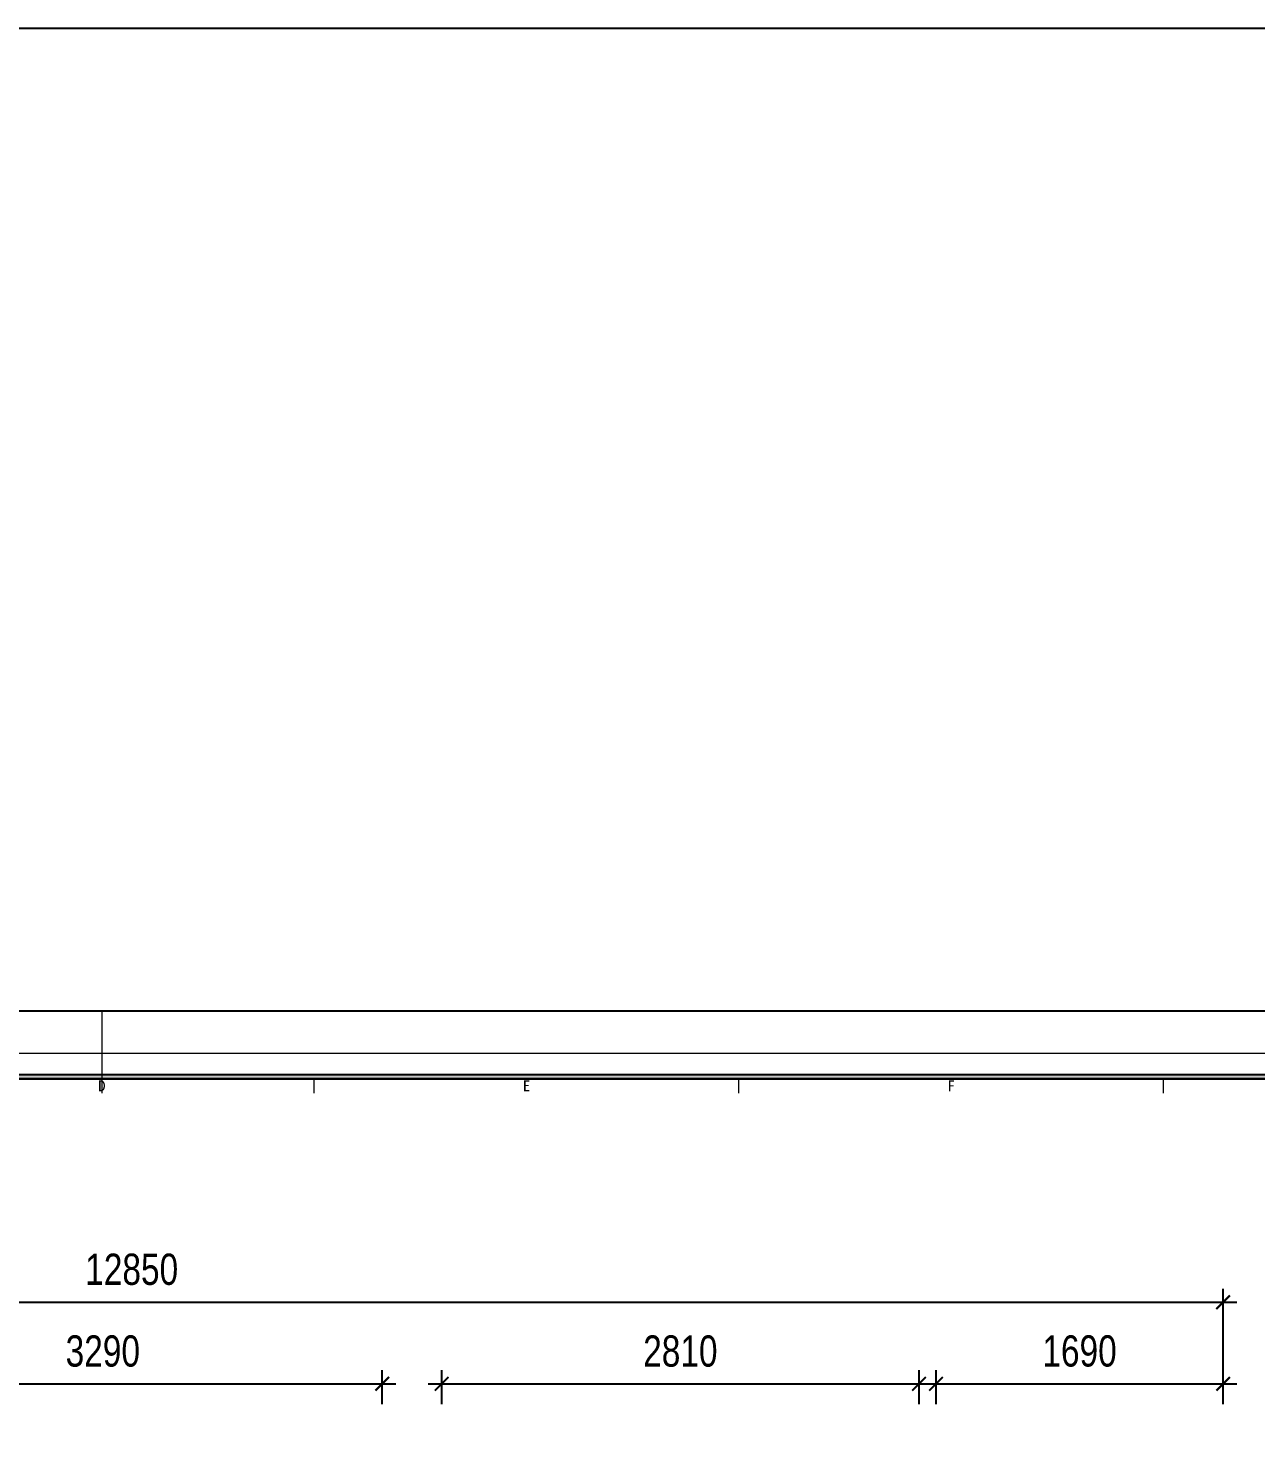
# Model space of a CAD drawing. Header units: millimetres. Extents: x -23568 to 99064, y -162914 to -58422.
# Drawn here: x 23442 to 30671, y -99571 to -91310 of the extents above; entities that cross this region are included whole.
import ezdxf
from ezdxf.enums import TextEntityAlignment as Align

# ---------------------------------------------------------------- set-up
doc = ezdxf.new("R2010")
doc.units = ezdxf.units.MM
doc.header["$LTSCALE"] = 0.01
doc.layers.add('05-3立面标注', color=2, linetype='Continuous')
doc.layers.add('W-图框', color=251, linetype='Continuous')
doc.styles.add('A2图框$0$WMF-黑体0', font='simhei.ttf')
doc.styles.add('英文字体', font='stylu.ttf', dxfattribs={"width": 0.8})
doc.dimstyles.new('t-60', dxfattribs={"dimscale": 80, "dimtxt": 2.3, "dimasz": 1, "dimexe": 1, "dimexo": 1, "dimgap": 0.5, "dimtad": 0, "dimdec": 0, "dimrnd": 5, "dimzin": 0, "dimdsep": 46, "dimtxsty": '英文字体', "dimblk": 'ARCHTICK', "dimcen": 0.09, "dimdle": 1, "dimclrd": 8, "dimclre": 8, "dimclrt": 2, "dimadec": 0, "dimazin": 0, "dimtfac": 1, "dimtdec": 0, "dimtix": 1, "dimtmove": 2, "dimatfit": 2, "dimldrblk": 'DOT', "dimfxl": 0, "dimtvp": 1, "dimtolj": 1, "dimtzin": 0, "dimarcsym": 0})

# ---------------------------------------------------------------- blocks, each defined once
blk = doc.blocks.new('_ArchTick')
at = {"color": 0, "linetype": 'ByBlock', "const_width": 0.15}
blk.add_lwpolyline([(-0.5, -0.5), (0.5, 0.5)], dxfattribs=at)
blk = doc.blocks.new('*D17')
at = {"color": 8, "lineweight": -2, "transparency": 16777216}
for p, q in [((22237.3, -99413.9), (22237.3, -99213.9)), ((25527.3, -99413.9), (25527.3, -99213.9)), ((22157.3, -99293.9), (25607.3, -99293.9))]:
    blk.add_line(p, q, dxfattribs=at)
at = {"layer": 'Defpoints', "color": 0, "transparency": 16777216}
for p in [(25527.3, -99293.9), (22237.3, -99493.9), (25527.3, -99493.9)]:
    blk.add_point(p, dxfattribs=at)
at = {"color": 8, "lineweight": -2, "transparency": 16777216, "xscale": 80, "yscale": 80, "zscale": 80, "rotation": 180}
blk.add_blockref('_ArchTick', (22237.3, -99293.9), dxfattribs=at)
at = {"color": 8, "lineweight": -2, "transparency": 16777216, "xscale": 80, "yscale": 80, "zscale": 80}
blk.add_blockref('_ArchTick', (25527.3, -99293.9), dxfattribs=at)
at = {"color": 2, "transparency": 16777216, "insert": (23882.3, -99101.9), "char_height": 184, "attachment_point": 5, "style": '英文字体'}
blk.add_mtext('\\A1;3290', dxfattribs=at)
blk = doc.blocks.new('_DOT')
at = {"color": 0, "linetype": 'ByBlock'}
blk.add_line((-0.5, 0), (-1, 0), dxfattribs=at)
at = {"color": 0, "linetype": 'ByBlock', "const_width": 0.5}
blk.add_lwpolyline([(-0.25, 0, 1), (0.25, 0, 1)], format="xyb", close=True, dxfattribs=at)
blk = doc.blocks.new('*D18')
at = {"color": 8, "lineweight": -2, "transparency": 16777216}
for p, q in [((25877.3, -99413.9), (25877.3, -99213.9)), ((28687.3, -99413.9), (28687.3, -99213.9)), ((25797.3, -99293.9), (28767.3, -99293.9))]:
    blk.add_line(p, q, dxfattribs=at)
at = {"layer": 'Defpoints', "color": 0, "transparency": 16777216}
for p in [(28687.3, -99293.9), (25877.3, -99493.9), (28687.3, -99493.9)]:
    blk.add_point(p, dxfattribs=at)
at = {"color": 8, "lineweight": -2, "transparency": 16777216, "xscale": 80, "yscale": 80, "zscale": 80, "rotation": 180}
blk.add_blockref('_ArchTick', (25877.3, -99293.9), dxfattribs=at)
at = {"color": 8, "lineweight": -2, "transparency": 16777216, "xscale": 80, "yscale": 80, "zscale": 80}
blk.add_blockref('_ArchTick', (28687.3, -99293.9), dxfattribs=at)
at = {"color": 2, "transparency": 16777216, "insert": (27282.3, -99102.2), "char_height": 184, "attachment_point": 5, "style": '英文字体'}
blk.add_mtext('\\A1;2810', dxfattribs=at)
blk = doc.blocks.new('*D19')
at = {"color": 8, "lineweight": -2, "transparency": 16777216}
for p, q in [((28787.3, -99413.9), (28787.3, -99213.9)), ((30477.3, -99413.9), (30477.3, -99213.9)), ((28707.3, -99293.9), (30557.3, -99293.9))]:
    blk.add_line(p, q, dxfattribs=at)
at = {"layer": 'Defpoints', "color": 0, "transparency": 16777216}
for p in [(30477.3, -99293.9), (28787.3, -99493.9), (30477.3, -99493.9)]:
    blk.add_point(p, dxfattribs=at)
at = {"color": 8, "lineweight": -2, "transparency": 16777216, "xscale": 80, "yscale": 80, "zscale": 80, "rotation": 180}
blk.add_blockref('_ArchTick', (28787.3, -99293.9), dxfattribs=at)
at = {"color": 8, "lineweight": -2, "transparency": 16777216, "xscale": 80, "yscale": 80, "zscale": 80}
blk.add_blockref('_ArchTick', (30477.3, -99293.9), dxfattribs=at)
at = {"color": 2, "transparency": 16777216, "insert": (29632.3, -99101.7), "char_height": 184, "attachment_point": 5, "style": '英文字体'}
blk.add_mtext('\\A1;1690', dxfattribs=at)
blk = doc.blocks.new('*D34')
at = {"color": 8, "lineweight": -2, "transparency": 16777216}
for p, q in [((17627.3, -99213.9), (17627.3, -98733.9)), ((30477.3, -99213.9), (30477.3, -98733.9)), ((17547.3, -98813.9), (30557.3, -98813.9))]:
    blk.add_line(p, q, dxfattribs=at)
at = {"layer": 'Defpoints', "color": 0, "transparency": 16777216}
for p in [(30477.3, -98813.9), (17627.3, -99293.9), (30477.3, -99293.9)]:
    blk.add_point(p, dxfattribs=at)
at = {"color": 8, "lineweight": -2, "transparency": 16777216, "xscale": 80, "yscale": 80, "zscale": 80, "rotation": 180}
blk.add_blockref('_ArchTick', (17627.3, -98813.9), dxfattribs=at)
at = {"color": 8, "lineweight": -2, "transparency": 16777216, "xscale": 80, "yscale": 80, "zscale": 80}
blk.add_blockref('_ArchTick', (30477.3, -98813.9), dxfattribs=at)
at = {"color": 2, "transparency": 16777216, "insert": (24052.3, -98620.6), "char_height": 184, "attachment_point": 5, "style": '英文字体'}
blk.add_mtext('\\A1;12850', dxfattribs=at)
blk = doc.blocks.new('ET634563464')
at = {"layer": 'W-图框', "linetype": 'ByBlock'}
h = blk.add_hatch(color=153, dxfattribs=at)
h.paths.add_polyline_path([(85815.6, 34916.5), (107555.1, 34916.5), (107555.1, 19318.8), (85815.6, 19318.8)])
h.paths.add_polyline_path([(85843.2, 34888.8), (107527.5, 34888.8), (107527.5, 19346.4), (85843.2, 19346.4)], flags=16)
at = {"layer": 'W-图框', "color": 2, "lineweight": 0}
for p, q in [((95563.4, 35331.4), (95563.4, 34794.9)), ((96946.3, 34794.9), (96946.3, 34888.8)), ((99712.1, 34794.9), (99712.1, 34888.8)), ((102478, 34794.9), (102478, 34888.8))]:
    blk.add_line(p, q, dxfattribs=at)
at = {"layer": 'W-图框', "color": 151, "linetype": 'ByBlock'}
blk.add_lwpolyline([(84736.9, 35331.4), (107970, 35331.4), (107970, 18903.9), (84736.9, 18903.9)], close=True, dxfattribs=at)
at = {"layer": 'W-图框', "color": 2, "lineweight": 0}
blk.add_lwpolyline([(85013.5, 35054.8), (107693.4, 35054.8), (107693.4, 19180.5), (85013.5, 19180.5)], close=True, dxfattribs=at)
at = {"layer": 'W-图框', "color": 153, "linetype": 'ByBlock'}
for points in [[(85815.6, 34916.5), (107555.1, 34916.5), (107555.1, 19318.8), (85815.6, 19318.8)], [(85843.2, 34888.8), (85843.2, 19346.4), (105314.8, 19346.4), (105314.8, 34888.8)], [(85843.2, 34888.8), (107527.5, 34888.8), (107527.5, 19346.4), (85843.2, 19346.4)]]:
    blk.add_lwpolyline(points, close=True, dxfattribs=at)
at = {"layer": 'W-图框', "color": 2, "lineweight": 0, "style": 'A2图框$0$WMF-黑体0'}
for s, p in [('D', (95563.4, 34842.8)), ('E', (98329.2, 34842.8)), ('F', (101095.1, 34842.8))]:
    blk.add_text(s, height=70.4, dxfattribs=at).set_placement(p, align=Align.MIDDLE)

msp = doc.modelspace()

# ---------------------------------------------------------------- linework, layer by layer
at = {"color": 153, "lineweight": -3}
msp.add_lwpolyline([(15091.1, -97497.7), (32677, -97497.7), (32677, -111546.2), (15091.1, -111546.2)], close=True, dxfattribs=at)
at = {"layer": '05-3立面标注'}
msp.add_lwpolyline([(-23568.2, -91310.1), (99064, -91310.1), (99064, -136355.5), (-23568.2, -136355.5)], close=True, dxfattribs=at)

# ---------------------------------------------------------------- block references
at = {"xscale": 0.9038816989722264, "yscale": 0.9038816989722264, "zscale": 0.9038816989722264}
msp.add_blockref('ET634563464', (-62501, -129033), dxfattribs=at)

# ---------------------------------------------------------------- dimensions: what is measured, and where the dimension line sits
for base, p1, p2, picture, middle in [((30477.3, -98813.9), (17627.3, -99293.9), (30477.3, -99293.9), '*D34', (24052.3, -98620.6)), ((25527.3, -99293.9), (22237.3, -99493.9), (25527.3, -99493.9), '*D17', (23882.3, -99101.9)), ((28687.3, -99293.9), (25877.3, -99493.9), (28687.3, -99493.9), '*D18', (27282.3, -99102.2)), ((30477.3, -99293.9), (28787.3, -99493.9), (30477.3, -99493.9), '*D19', (29632.3, -99101.7))]:
    dim = msp.add_linear_dim(base=base, p1=p1, p2=p2, dimstyle='t-60')
    dim.commit()
    dim.dimension.update_dxf_attribs({"geometry": picture, "text_midpoint": middle})

doc.saveas('drawing.dxf')
